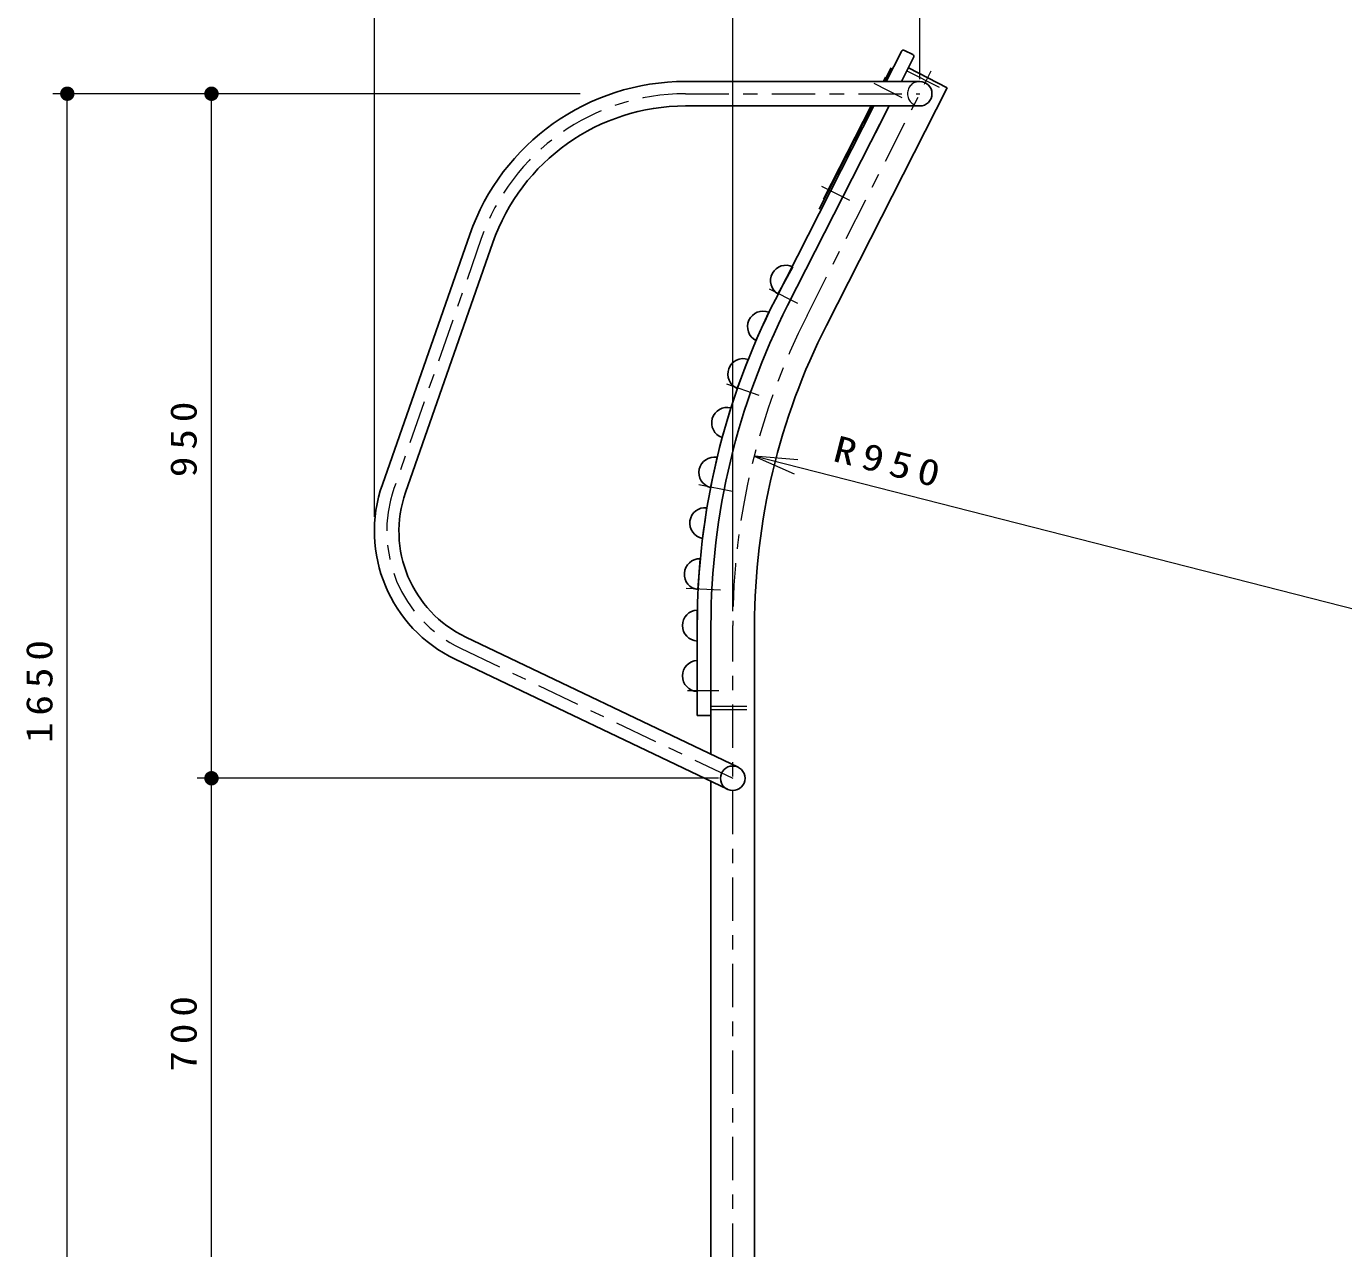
# Model space of a CAD drawing. Units: millimetres on the paper, scale 1:20. Extents: x 1381 to 1746, y 401 to 677.
# Drawn here: x 1586.6 to 1678, y 504.8 to 589.6 of the extents above; entities that cross this region are included whole.
import ezdxf

# ---------------------------------------------------------------- set-up
doc = ezdxf.new("R2010")
doc.units = ezdxf.units.MM
doc.linetypes.add('USER1', pattern=[4.5, 2.5, -2])
doc.linetypes.add('USER2', pattern=[6, 3, -1, 1, -1])
doc.layers.add('1_20', color=7, linetype='Continuous', lineweight=25)
doc.styles.add('ＭＳ ゴシック', font='')
doc.styles.get('ＭＳ ゴシック').set_extended_font_data('MS Gothic')

# ---------------------------------------------------------------- blocks, each defined once
blk = doc.blocks.new('filled_dot')
at = {"color": 0, "linetype": 'Continuous', "lineweight": -2, "const_width": 1.25}
blk.add_lwpolyline([(-0.625, 0, 1), (0.625, 0, 1)], format="xyb", close=True, dxfattribs=at)
blk = doc.blocks.new('open_arrow')
at = {"color": 0, "linetype": 'Continuous', "lineweight": -2}
blk.add_lwpolyline([(7.5, 1.25), (0, 0), (7.5, -1.25)], dxfattribs=at)

msp = doc.modelspace()

# ---------------------------------------------------------------- linework, layer by layer
at = {"layer": '1_20', "color": 4, "lineweight": 13}
for p, q in [((1610.744, 555.6), (1610.744, 602.993)), ((1648.564, 585.956), (1648.564, 602.993))]:
    msp.add_line(p, q, dxfattribs=at)
at = {"layer": '1_20', "lineweight": 13}
for p, q in [((1635.596, 549.055), (1635.596, 594.104)), ((1648.564, 585.956), (1648.564, 594.104)), ((1625.006, 584.956), (1588.441, 584.956)), ((1589.441, 502.456), (1589.441, 584.956)), ((1618.219, 584.956), (1598.441, 584.956)), ((1599.441, 537.456), (1599.441, 584.956)), ((1683.096, 548.055), (1637.07, 559.798)), ((1634.596, 537.456), (1598.441, 537.456)), ((1599.441, 502.456), (1599.441, 537.456))]:
    msp.add_line(p, q, dxfattribs=at)
at = {"layer": '1_20', "color": 2}
for p, q in [((1646.233, 585.806), (1647.295, 587.895)), ((1647.496, 587.961), (1648.076, 587.667)), ((1647.299, 585.806), (1648.142, 587.465)), ((1638.551, 570.682), (1645.37, 584.106)), ((1639.398, 570.252), (1646.435, 584.106)), ((1645.488, 582.242), (1645.834, 582.923)), ((1633.133, 541.806), (1633.133, 548.055)), ((1634.083, 541.806), (1634.083, 548.055)), ((1633.133, 541.806), (1634.083, 541.806))]:
    msp.add_line(p, q, dxfattribs=at)
at = {"layer": '1_20'}
for p, q in [((1646.104, 585.806), (1646.581, 586.744)), ((1646.048, 585.806), (1646.196, 586.098)), ((1641.599, 576.937), (1645.241, 584.106)), ((1641.894, 577.628), (1645.185, 584.106))]:
    msp.add_line(p, q, dxfattribs=at)
at = {"layer": '1_20', "color": 20}
for p, q in [((1647.776, 586.746), (1650.473, 585.376)), ((1642.095, 568.882), (1650.473, 585.376)), ((1637.108, 482.456), (1637.108, 548.055)), ((1634.083, 539.121), (1634.083, 541.956)), ((1634.083, 482.456), (1634.083, 537.237))]:
    msp.add_line(p, q, dxfattribs=at)
at = {"layer": '1_20', "color": 4}
for p, q in [((1632.314, 585.806), (1648.564, 585.806)), ((1632.314, 584.106), (1648.564, 584.106)), ((1617.351, 575.184), (1611.295, 557.849)), ((1618.956, 574.623), (1612.9, 557.288)), ((1617.08, 547.247), (1635.962, 538.223)), ((1616.347, 545.713), (1635.229, 536.689))]:
    msp.add_line(p, q, dxfattribs=at)
at = {"layer": '1_20', "color": 20, "linetype": 'USER2', "lineweight": 13}
for p, q in [((1640.746, 569.567), (1649.368, 586.539)), ((1635.596, 473.569), (1635.596, 548.055))]:
    msp.add_line(p, q, dxfattribs=at)
at = {"layer": '1_20', "linetype": 'USER2', "lineweight": 13}
for p, q in [((1645.378, 585.682), (1647.325, 584.693)), ((1641.755, 578.55), (1643.702, 577.561)), ((1638.132, 571.417), (1640.079, 570.428)), ((1635.153, 564.835), (1637.4, 564.049)), ((1633.253, 557.84), (1635.589, 557.382)), ((1632.367, 550.646), (1634.745, 550.525)), ((1632.466, 543.556), (1634.621, 543.556))]:
    msp.add_line(p, q, dxfattribs=at)
at = {"layer": '1_20', "color": 20, "linetype": 'USER1', "lineweight": 13}
msp.add_line((1647.674, 586.545), (1650.371, 585.175), dxfattribs=at)
at = {"layer": '1_20', "color": 4, "linetype": 'USER2', "lineweight": 13}
for p, q in [((1632.314, 584.956), (1648.564, 584.956)), ((1618.153, 574.903), (1612.098, 557.568)), ((1616.714, 546.48), (1635.596, 537.456))]:
    msp.add_line(p, q, dxfattribs=at)
at = {"layer": '1_20', "color": 131}
for p, q in [((1638.731, 571.059), (1639.762, 572.946)), ((1637.203, 567.835), (1638.096, 569.791)), ((1635.909, 564.51), (1636.66, 566.525)), ((1634.855, 561.102), (1635.461, 563.164)), ((1634.047, 557.626), (1634.504, 559.727)), ((1633.489, 554.102), (1633.795, 556.23)), ((1633.184, 550.547), (1633.337, 552.692)), ((1633.133, 546.98), (1633.133, 549.13)), ((1633.133, 543.48), (1633.133, 545.63))]:
    msp.add_line(p, q, dxfattribs=at)
at = {"layer": '1_20', "color": 2, "linetype": 'USER1', "lineweight": 13}
for p, q in [((1634.083, 542.456), (1637.108, 542.456)), ((1634.083, 542.231), (1637.108, 542.231))]:
    msp.add_line(p, q, dxfattribs=at)
at = {"layer": '1_20', "color": 4}
msp.add_circle((1635.596, 537.456), 0.85, dxfattribs=at)
msp.add_circle((1635.596, 537.456), 0.85, dxfattribs=at)
at = {"layer": '1_20', "color": 2}
for centre, radius, start, end in [((1647.428, 587.827), 0.15, 63.07098, 153.07098), ((1648.008, 587.533), 0.15, 333.07098, 63.07098), ((1683.096, 548.055), 49.962, 153.07098, 180), ((1683.096, 548.055), 49.013, 153.07098, 180)]:
    msp.add_arc(centre, radius, start, end, dxfattribs=at)
at = {"layer": '1_20', "color": 4}
for centre, radius, start, end in [((1632.314, 569.956), 15.85, 90, 160.74373), ((1648.564, 584.956), 0.85, 270, 90), ((1632.314, 569.956), 14.15, 90, 160.74373), ((1620.594, 554.6), 9.85, 160.74373, 244.45783), ((1620.594, 554.6), 8.15, 160.74373, 244.45783)]:
    msp.add_arc(centre, radius, start, end, dxfattribs=at)
at = {"layer": '1_20', "color": 4, "linetype": 'USER1', "lineweight": 13}
msp.add_arc((1648.564, 584.956), 0.85, 90, 270, dxfattribs=at)
at = {"layer": '1_20', "color": 4, "linetype": 'USER2', "lineweight": 13}
for centre, radius, start, end in [((1632.314, 569.956), 15, 90, 160.74373), ((1620.594, 554.6), 9, 160.74373, 244.45783)]:
    msp.add_arc(centre, radius, start, end, dxfattribs=at)
at = {"layer": '1_20', "color": 131}
for centre, start, end in [((1639.291, 571.978), 64.08727, 238.63156), ((1637.696, 568.792), 68.17878, 242.72307), ((1636.332, 565.5), 72.2703, 246.81458), ((1635.207, 562.119), 76.36181, 250.9061), ((1634.325, 558.666), 80.45332, 254.99761), ((1633.693, 555.159), 84.54483, 259.08912), ((1633.312, 551.616), 88.63634, 263.18063), ((1633.185, 548.055), 92.72786, 267.27215), ((1633.185, 544.555), 92.72786, 267.27215)]:
    msp.add_arc(centre, 1.076, start, end, dxfattribs=at)
at = {"layer": '1_20', "color": 20, "linetype": 'USER2', "lineweight": 13}
msp.add_arc((1683.096, 548.055), 47.5, 153.07098, 180, dxfattribs=at)
at = {"layer": '1_20', "color": 20}
msp.add_arc((1683.096, 548.055), 45.987, 153.07098, 180, dxfattribs=at)

# ---------------------------------------------------------------- block references
at = {"layer": '1_20', "lineweight": 13, "xscale": 0.4, "yscale": 0.4}
for name, p, rotation in [('filled_dot', (1589.441, 584.956), 270), ('filled_dot', (1599.441, 584.956), 270), ('open_arrow', (1637.07, 559.798), 345.7), ('filled_dot', (1599.441, 537.456), 90), ('filled_dot', (1599.441, 537.456), 270)]:
    msp.add_blockref(name, p, dxfattribs=dict(at, rotation=rotation))

# ---------------------------------------------------------------- texts
at = {"layer": '1_20', "char_height": 1.833, "attachment_point": 8, "style": 'ＭＳ ゴシック'}
for s, insert, rotation in [('\\T1.33;\\W1.15;950', (1598.441, 561.206), 90), ('\\T1.33;\\W1.2;R950', (1646.302, 558.475), 345.687), ('\\T1.33;\\W1.15;1650', (1588.441, 543.706), 90), ('\\T1.33;\\W1.15;700', (1598.441, 519.956), 90)]:
    msp.add_mtext(s, dxfattribs=dict(at, insert=insert, rotation=rotation))

doc.saveas('drawing.dxf')
